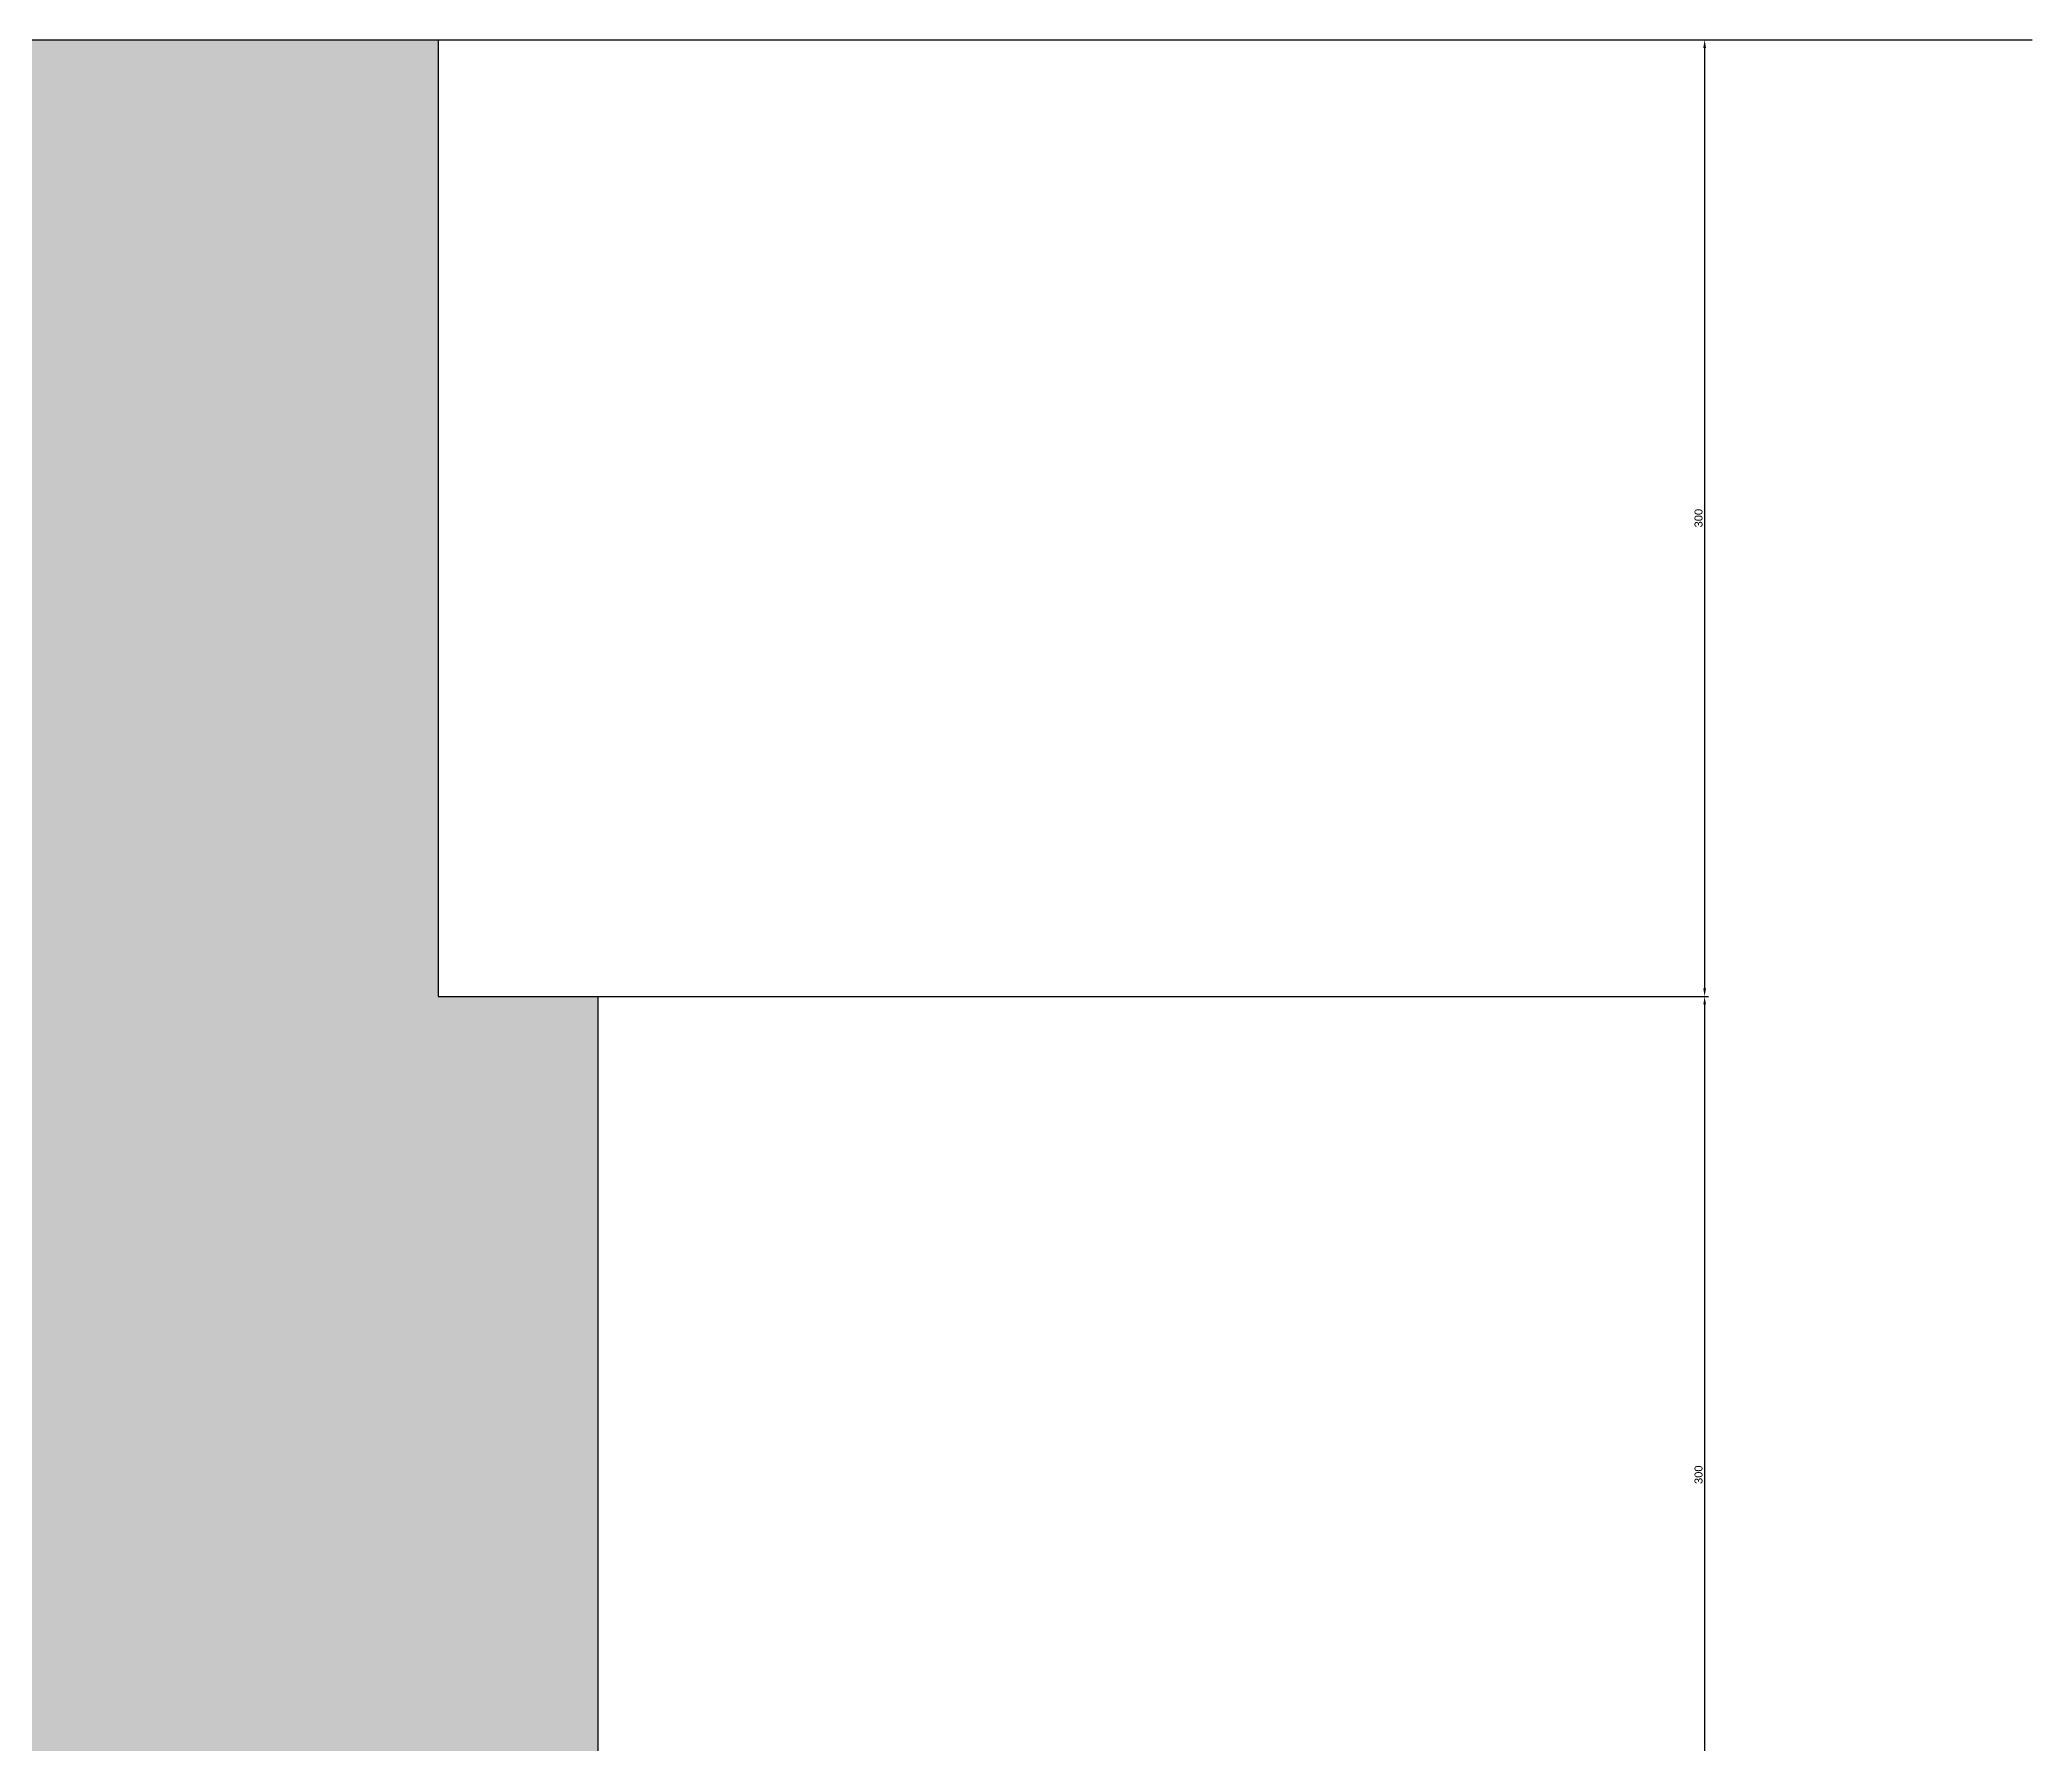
# Model space of a CAD drawing. Header units: millimetres. Extents: x 2352 to 3602, y 15 to 1851.
# Drawn here: x 2977 to 3602, y 1317 to 1851 of the extents above; entities that cross this region are included whole.
import ezdxf

# ---------------------------------------------------------------- set-up
doc = ezdxf.new("R2010")
doc.units = ezdxf.units.MM
doc.styles.get("Standard").update_dxf_attribs({"font": 'arial.ttf'})
doc.dimstyles.new('ISO-25', dxfattribs={"dimtxt": 2.5, "dimasz": 2.5, "dimexe": 1.25, "dimexo": 0.625, "dimtad": 1, "dimtxsty": 'Standard', "dimcen": 2.5, "dimadec": 0, "dimazin": 0, "dimtfac": 1, "dimtmove": 0, "dimatfit": 3, "dimfxl": 0, "dimarcsym": 0})

# ---------------------------------------------------------------- blocks, each defined once
blk = doc.blocks.new('*D1')
at = {"color": 0, "lineweight": -2}
for p, q in [((3102.36, 1851.03), (3500.24, 1851.03)), ((3498.99, 1848.53), (3498.99, 1553.53)), ((3102.36, 1551.03), (3500.24, 1551.03))]:
    blk.add_line(p, q, dxfattribs=at)
at = {"color": 0}
for points in [[(3498.58, 1848.53), (3499.41, 1848.53), (3498.99, 1851.03)], [(3498.58, 1553.53), (3499.41, 1553.53), (3498.99, 1551.03)]]:
    blk.add_solid(points, dxfattribs=at)
at = {"layer": 'Defpoints', "color": 0}
for p in [(3101.74, 1851.03), (3101.74, 1551.03), (3498.99, 1551.03)]:
    blk.add_point(p, dxfattribs=at)
at = {"color": 0, "insert": (3497.09, 1701.03), "char_height": 2.5, "attachment_point": 5, "rotation": 90}
blk.add_mtext('300', dxfattribs=at)
blk = doc.blocks.new('*D2')
at = {"color": 0, "lineweight": -2}
for p, q in [((3152.36, 1551.03), (3500.24, 1551.03)), ((3498.99, 1548.53), (3498.99, 1253.53)), ((3152.36, 1251.03), (3500.24, 1251.03))]:
    blk.add_line(p, q, dxfattribs=at)
at = {"color": 0}
for points in [[(3498.58, 1548.53), (3499.41, 1548.53), (3498.99, 1551.03)], [(3498.58, 1253.53), (3499.41, 1253.53), (3498.99, 1251.03)]]:
    blk.add_solid(points, dxfattribs=at)
at = {"layer": 'Defpoints', "color": 0}
for p in [(3151.74, 1551.03), (3151.74, 1251.03), (3498.99, 1251.03)]:
    blk.add_point(p, dxfattribs=at)
at = {"color": 0, "insert": (3497.09, 1401.03), "char_height": 2.5, "attachment_point": 5, "rotation": 90}
blk.add_mtext('300', dxfattribs=at)

msp = doc.modelspace()

# ---------------------------------------------------------------- hatches: boundary and pattern name
h = msp.add_hatch()
h.set_pattern_fill('ANSI33', color=256)
h.paths.add_polyline_path([(3151.738, 1551.033), (3101.738, 1551.033), (3101.738, 1851.033), (2851.738, 1851.033), (2851.738, 1551.033), (2801.738, 1551.033), (2801.738, 1251.033), (2726.738, 1251.033), (2726.738, 951.033), (3226.738, 951.033), (3226.738, 1251.033), (3151.738, 1251.033)])

# ---------------------------------------------------------------- linework, layer by layer
for p, q in [((2351.738, 1851.033), (3601.738, 1851.033)), ((3101.738, 1851.033), (3101.738, 1551.033)), ((3101.738, 1551.033), (3151.738, 1551.033)), ((3151.738, 1551.033), (3151.738, 1251.033))]:
    msp.add_line(p, q)

# ---------------------------------------------------------------- dimensions: what is measured, and where the dimension line sits
for base, p1, p2, picture, middle in [((3498.992, 1551.033), (3101.738, 1851.033), (3101.738, 1551.033), '*D1', (3497.09, 1701.033)), ((3498.992, 1251.033), (3151.738, 1551.033), (3151.738, 1251.033), '*D2', (3497.09, 1401.033))]:
    dim = msp.add_linear_dim(base=base, p1=p1, p2=p2, angle=90, dimstyle='ISO-25')
    dim.commit()
    dim.dimension.update_dxf_attribs({"geometry": picture, "text_midpoint": middle})

doc.saveas('drawing.dxf')
